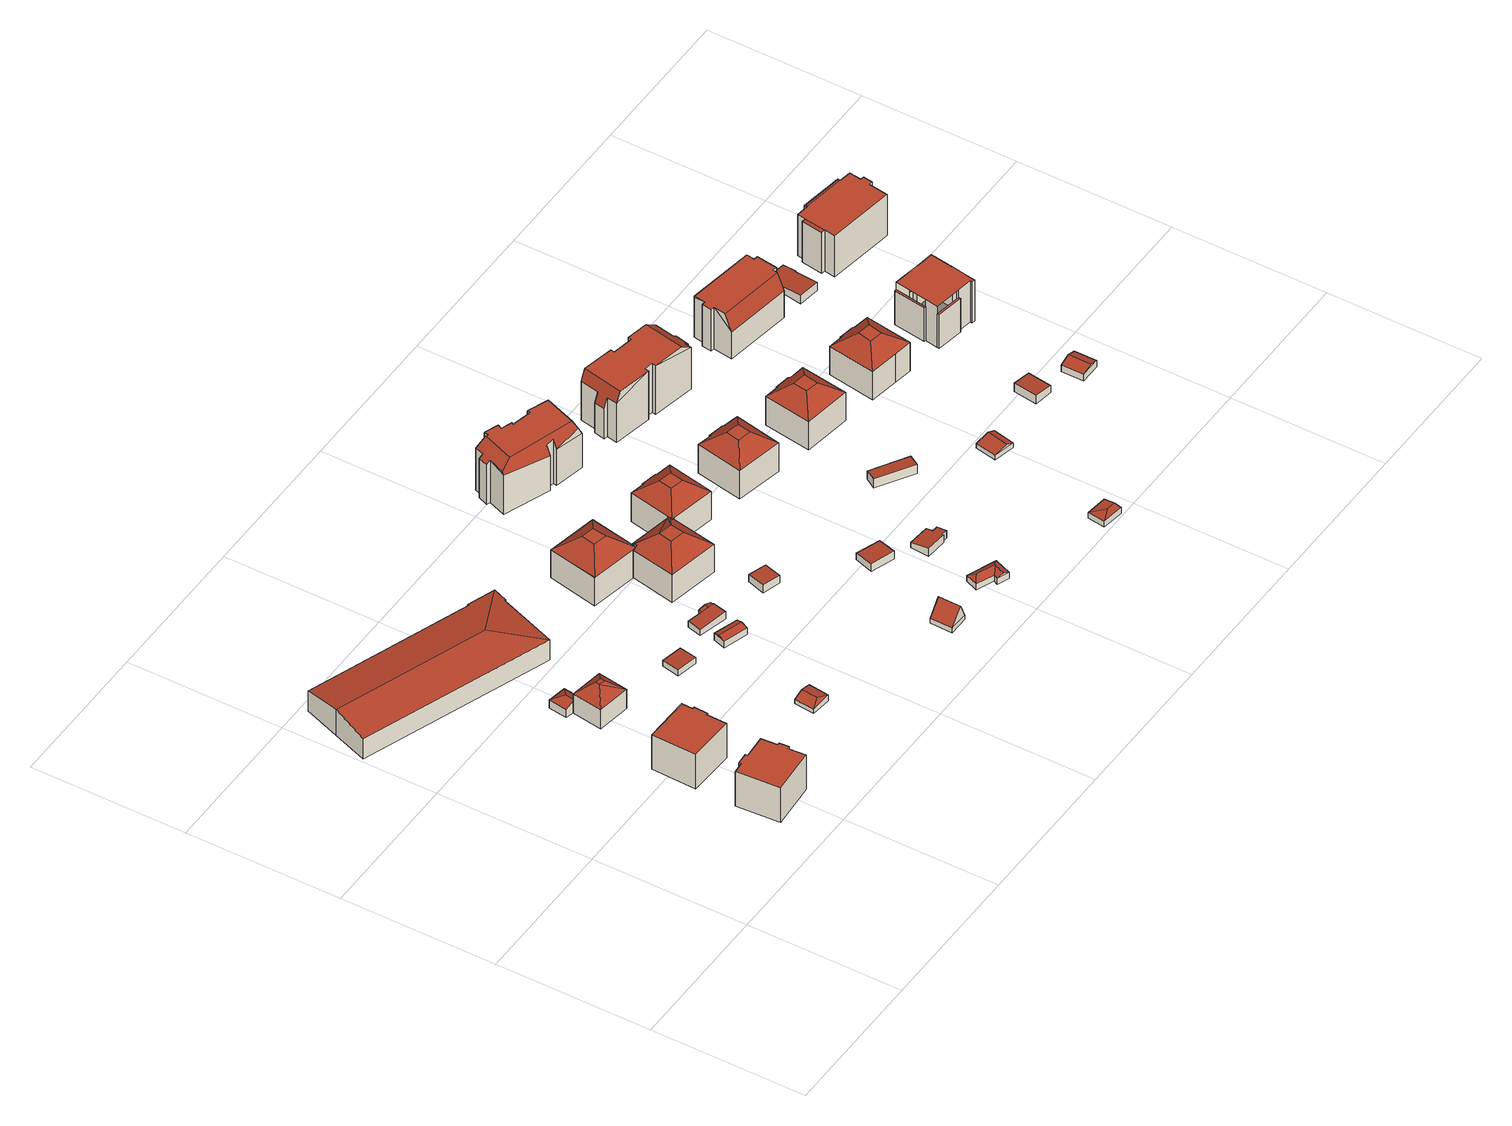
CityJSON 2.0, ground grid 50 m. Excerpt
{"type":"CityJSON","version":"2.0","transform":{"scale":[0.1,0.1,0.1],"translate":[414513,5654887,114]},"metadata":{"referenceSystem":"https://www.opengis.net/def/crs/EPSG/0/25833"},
"CityObjects":{
"building1":{"type":"Building","attributes":{"Dachtyp_tdc":"tdcPolyFlatRoof","Gemeindeschluessel":14612000,"Dachneigung":0,"QualitaetDacherkennung":64,"Geometrietyp2DReferenz":"3000","measuredHeight":12.8,"function":"31001_9998","roofType":"1000"},"geometry":[{"type":"Solid","lod":"2","boundaries":[[[[0,1,2,3]],[[1,4,5,2]],[[4,6,7,5]],[[6,8,9,7]],[[8,10,11,9]],[[10,12,13,11]],[[12,14,15,13]],[[14,16,17,15]],[[16,18,19,17]],[[18,20,21,19]],[[20,22,23,21]],[[22,0,3,23]],[[22,20,18,16,14,12,10,8,6,4,1,0]],[[3,2,5,7,9,11,13,15,17,19,21,23]]]],"semantics":{"surfaces":[{"type":"WallSurface"},{"type":"RoofSurface"},{"type":"GroundSurface"}],"values":[[0,0,0,0,0,0,0,0,0,0,0,0,1,2]]}}]},
"building2":{"type":"Building","attributes":{"Dachtyp_tdc":"tdcPolyFlatRoof","Gemeindeschluessel":14612000,"Dachneigung":0,"QualitaetDacherkennung":80,"Geometrietyp2DReferenz":"3000","measuredHeight":12.8,"function":"31001_9998","roofType":"1000"},"geometry":[{"type":"Solid","lod":"2","boundaries":[[[[24,25,26,27]],[[25,28,29,26]],[[28,30,31,29]],[[30,32,33,31]],[[32,34,35,33]],[[34,36,37,35]],[[36,38,39,37]],[[38,24,27,39]],[[38,36,34,32,30,28,25,24]],[[27,26,29,31,33,35,37,39]]]],"semantics":{"surfaces":[{"type":"WallSurface"},{"type":"RoofSurface"},{"type":"GroundSurface"}],"values":[[0,0,0,0,0,0,0,0,1,2]]}}]},
"building3":{"type":"Building","attributes":{"Dachtyp_tdc":"tdcHipAndGableRoof","Gemeindeschluessel":14612000,"Dachneigung":10.01,"QualitaetDacherkennung":52,"Geometrietyp2DReferenz":"3000","measuredHeight":9.73,"function":"31001_2000","roofType":"5000"},"geometry":[{"type":"Solid","lod":"2","boundaries":[[[[40,41,42,43]],[[41,44,45,42]],[[46,47,48,49,50]],[[49,51,52,44,41,50]],[[41,40,46,50]],[[45,53,54,55,56,57,58,43,42]],[[44,52,53,45]],[[52,51,54,53]],[[51,49,55,54]],[[49,48,56,55]],[[48,47,57,56]],[[47,46,58,57]],[[46,40,43,58]]]],"semantics":{"surfaces":[{"type":"WallSurface"},{"type":"RoofSurface"},{"type":"GroundSurface"}],"values":[[0,0,1,1,1,2,0,0,0,0,0,0,0]]}}]},
"building4":{"type":"Building","attributes":{"Dachtyp_tdc":"tdcHipAndGableRoof","Gemeindeschluessel":14612000,"Dachneigung":29.54,"QualitaetDacherkennung":79,"Geometrietyp2DReferenz":"3000","measuredHeight":4.46,"function":"31001_9998","roofType":"5000"},"geometry":[{"type":"Solid","lod":"2","boundaries":[[[[59,60,61,62]],[[60,63,64,61]],[[63,65,66,64]],[[65,67,68,66]],[[67,69,70,68]],[[69,59,62,70]],[[65,63,71]],[[63,60,59,69,71]],[[69,67,65,71]],[[62,61,64,66,68,70]]]],"semantics":{"surfaces":[{"type":"WallSurface"},{"type":"RoofSurface"},{"type":"GroundSurface"}],"values":[[0,0,0,0,0,0,1,1,1,2]]}}]},
"building5":{"type":"Building","attributes":{"Dachtyp_tdc":"tdcFreeFormRoof","Gemeindeschluessel":14612000,"Dachneigung":40.04,"QualitaetDacherkennung":79,"Geometrietyp2DReferenz":"3000","measuredHeight":10.78,"function":"31001_9998","roofType":"5000"},"geometry":[{"type":"Solid","lod":"2","boundaries":[[[[72,73,74,75]],[[73,76,77,74]],[[76,78,62,77]],[[78,72,75,62]],[[79,80,78,76]],[[80,81,72,78]],[[73,72,81,82]],[[79,73,82]],[[73,79,76]],[[82,81,80,79]],[[75,74,77,62]]]],"semantics":{"surfaces":[{"type":"WallSurface"},{"type":"RoofSurface"},{"type":"GroundSurface"}],"values":[[0,0,0,0,1,1,1,1,1,1,2]]}}]},
"building6":{"type":"Building","attributes":{"Dachtyp_tdc":"tdcHipAndGableRoof","Gemeindeschluessel":14612000,"Dachneigung":12.8,"QualitaetDacherkennung":66,"Geometrietyp2DReferenz":"3000","measuredHeight":2.96,"function":"31001_9998","roofType":"5000"},"geometry":[{"type":"Solid","lod":"2","boundaries":[[[[83,84,85,86]],[[84,87,88,85]],[[87,89,90,88]],[[89,83,86,90]],[[87,84,91]],[[83,89,92]],[[84,83,92,91]],[[89,87,91,92]],[[86,85,88,90]]]],"semantics":{"surfaces":[{"type":"WallSurface"},{"type":"RoofSurface"},{"type":"GroundSurface"}],"values":[[0,0,0,0,1,0,1,1,2]]}}]},
"building7":{"type":"Building","attributes":{"Dachtyp_tdc":"tdcPolyFlatRoof","Gemeindeschluessel":14612000,"Dachneigung":2.95,"QualitaetDacherkennung":90,"Geometrietyp2DReferenz":"3000","measuredHeight":2.4,"function":"31001_9998","roofType":"2100"},"geometry":[{"type":"Solid","lod":"2","boundaries":[[[[93,94,95,96]],[[94,97,98,95]],[[97,99,100,98]],[[99,93,96,100]],[[99,97,94,93]],[[96,95,98,100]]]],"semantics":{"surfaces":[{"type":"WallSurface"},{"type":"RoofSurface"},{"type":"GroundSurface"}],"values":[[0,0,0,0,1,2]]}}]},
"building8":{"type":"Building","attributes":{"Dachtyp_tdc":"tdcGableRoof","Gemeindeschluessel":14612000,"Dachneigung":18.09,"QualitaetDacherkennung":79,"Geometrietyp2DReferenz":"3000","measuredHeight":3.16,"function":"31001_9998","roofType":"3100"},"geometry":[{"type":"Solid","lod":"2","boundaries":[[[[101,102,103,104]],[[102,105,106,103]],[[105,107,108,106]],[[107,101,104,108]],[[105,102,109]],[[101,107,110]],[[102,101,110,109]],[[107,105,109,110]],[[104,103,106,108]]]],"semantics":{"surfaces":[{"type":"WallSurface"},{"type":"RoofSurface"},{"type":"GroundSurface"}],"values":[[0,0,0,0,0,0,1,1,2]]}}]},
"building9":{"type":"Building","attributes":{"Gemeindeschluessel":14612000,"Geometrietyp2DReferenz":"3000","function":"31001_9998","roofType":"9999"},"children":["building9-1","building9-2"]},
"building9-1":{"type":"BuildingPart","attributes":{"Dachtyp_tdc":"tdcPolyFlatRoof","Dachneigung":3.45,"QualitaetDacherkennung":60,"Geometrietyp2DReferenz":"3000","measuredHeight":2.71,"roofType":"2100"},"parents":["building9"],"geometry":[{"type":"MultiSurface","lod":"2","boundaries":[[[111,112,113,114,115]],[[116,117,118,119,120]],[[117,121,122,118]],[[121,111,115,122]],[[121,117,116,123,124,112,111]],[[115,114,119,118,122]]],"semantics":{"surfaces":[{"type":"WallSurface"},{"type":"RoofSurface"},{"type":"GroundSurface"}],"values":[0,0,0,0,1,2]}}]},
"building9-2":{"type":"BuildingPart","attributes":{"Dachtyp_tdc":"tdcGableRoof","Dachneigung":13.42,"QualitaetDacherkennung":62,"Geometrietyp2DReferenz":"3000","measuredHeight":2.82,"roofType":"3100"},"parents":["building9"],"geometry":[{"type":"MultiSurface","lod":"2","boundaries":[[[113,125,126,114]],[[125,127,128,126]],[[127,120,119,128]],[[127,125,129]],[[125,113,124,130,129]],[[120,127,129,130,123]],[[114,126,128,119]]],"semantics":{"surfaces":[{"type":"WallSurface"},{"type":"RoofSurface"},{"type":"GroundSurface"}],"values":[0,0,0,0,1,1,2]}}]},
"building10":{"type":"Building","attributes":{"Dachtyp_tdc":"tdcFreeFormRoof","Gemeindeschluessel":14612000,"Dachneigung":38.16,"QualitaetDacherkennung":66,"Geometrietyp2DReferenz":"3000","measuredHeight":15.04,"function":"31001_9998","roofType":"5000"},"geometry":[{"type":"Solid","lod":"2","boundaries":[[[[131,132,133,134]],[[132,135,136,133]],[[135,137,138,136]],[[137,139,140,138]],[[139,141,142,140]],[[141,131,134,142]],[[143,135,132,144]],[[139,137,135,143,145,146]],[[141,146,145,147,148,131]],[[147,144,132,148]],[[145,143,144,147]],[[132,131,148]],[[141,139,146]],[[134,133,136,138,140,142]]]],"semantics":{"surfaces":[{"type":"WallSurface"},{"type":"RoofSurface"},{"type":"GroundSurface"}],"values":[[0,0,0,0,0,0,1,1,1,1,1,0,0,2]]}}]},
"building11":{"type":"Building","attributes":{"Dachtyp_tdc":"tdcFreeFormRoof","Gemeindeschluessel":14612000,"Dachneigung":37.6,"QualitaetDacherkennung":68,"Geometrietyp2DReferenz":"3000","measuredHeight":14.85,"function":"31001_9998","roofType":"5000"},"geometry":[{"type":"Solid","lod":"2","boundaries":[[[[149,150,151,152]],[[150,153,154,151]],[[153,155,156,154]],[[155,157,158,156]],[[157,159,160,158]],[[159,161,162,160]],[[161,163,164,162]],[[163,149,152,164]],[[157,165,166]],[[157,167,165]],[[155,167,157]],[[167,155,168]],[[159,166,165,169,163,161]],[[163,169,170,149]],[[170,167,168,153,150,149]],[[169,165,167,170]],[[155,153,168]],[[159,157,166]],[[152,151,154,156,158,160,162,164]]]],"semantics":{"surfaces":[{"type":"WallSurface"},{"type":"RoofSurface"},{"type":"GroundSurface"}],"values":[[0,0,0,0,0,0,0,0,1,1,1,1,1,1,1,1,0,0,2]]}}]},
"building12":{"type":"Building","attributes":{"Dachtyp_tdc":"tdcGableRoof","Gemeindeschluessel":14612000,"Dachneigung":49.45,"QualitaetDacherkennung":12,"Geometrietyp2DReferenz":"3000","measuredHeight":6.62,"function":"31001_9998","roofType":"3100"},"geometry":[{"type":"Solid","lod":"2","boundaries":[[[[171,172,173,174]],[[172,175,176,173]],[[175,177,178,176]],[[177,171,174,178]],[[175,172,179]],[[171,177,180]],[[172,171,180,179]],[[177,175,179,180]],[[174,173,176,178]]]],"semantics":{"surfaces":[{"type":"WallSurface"},{"type":"RoofSurface"},{"type":"GroundSurface"}],"values":[[0,0,0,0,0,0,1,1,2]]}}]},
"building13":{"type":"Building","attributes":{"Dachtyp_tdc":"tdcPolyFlatRoof","Gemeindeschluessel":14612000,"Dachneigung":2.99,"QualitaetDacherkennung":71,"Geometrietyp2DReferenz":"3000","measuredHeight":2.93,"function":"31001_9998","roofType":"2100"},"geometry":[{"type":"Solid","lod":"2","boundaries":[[[[181,182,183,184]],[[182,185,186,183]],[[185,187,188,186]],[[187,181,184,188]],[[187,185,182,181]],[[184,183,186,188]]]],"semantics":{"surfaces":[{"type":"WallSurface"},{"type":"RoofSurface"},{"type":"GroundSurface"}],"values":[[0,0,0,0,1,2]]}}]},
"building14":{"type":"Building","attributes":{"Dachtyp_tdc":"tdcCutTentRoof","Gemeindeschluessel":14612000,"Dachneigung":38.03,"QualitaetDacherkennung":66,"Geometrietyp2DReferenz":"3000","measuredHeight":14.85,"function":"31001_9998","roofType":"9999"},"geometry":[{"type":"Solid","lod":"2","boundaries":[[[[189,190,191,192]],[[190,193,194,191]],[[193,195,196,194]],[[195,197,198,196]],[[197,199,200,198]],[[199,201,162,200]],[[201,202,160,162]],[[202,203,158,160]],[[203,204,205,158]],[[204,189,192,205]],[[197,195,193,190,189,204,206,207]],[[199,197,207,208]],[[202,201,199,208,209]],[[204,203,202,209,206]],[[209,208,207,206]],[[192,191,194,196,198,200,162,160,158,205]]]],"semantics":{"surfaces":[{"type":"WallSurface"},{"type":"RoofSurface"},{"type":"GroundSurface"}],"values":[[0,0,0,0,0,0,0,0,0,0,1,1,1,1,1,2]]}}]},
"building15":{"type":"Building","attributes":{"Dachtyp_tdc":"tdcPolyFlatRoof","Gemeindeschluessel":14612000,"Dachneigung":5.32,"QualitaetDacherkennung":63,"Geometrietyp2DReferenz":"3000","measuredHeight":2.85,"function":"31001_9998","roofType":"2100"},"geometry":[{"type":"Solid","lod":"2","boundaries":[[[[210,211,212,213]],[[211,214,215,212]],[[214,216,217,215]],[[216,210,213,217]],[[216,214,211,210]],[[213,212,215,217]]]],"semantics":{"surfaces":[{"type":"WallSurface"},{"type":"RoofSurface"},{"type":"GroundSurface"}],"values":[[0,0,0,0,1,2]]}}]},
"building16":{"type":"Building","attributes":{"Dachtyp_tdc":"tdcFreeFormRoof","Gemeindeschluessel":14612000,"Dachneigung":29.18,"QualitaetDacherkennung":36,"Geometrietyp2DReferenz":"3000","measuredHeight":3.32,"function":"31001_9998","roofType":"5000"},"geometry":[{"type":"Solid","lod":"2","boundaries":[[[[218,219,220,221]],[[219,222,223,220]],[[222,224,225,223]],[[224,226,227,225]],[[226,228,229,227]],[[228,218,221,229]],[[230,228,226]],[[231,232,230,226,224]],[[233,231,224,222]],[[233,222,219]],[[232,231,233,219,218]],[[230,232,218,228]],[[221,220,223,225,227,229]]]],"semantics":{"surfaces":[{"type":"WallSurface"},{"type":"RoofSurface"},{"type":"GroundSurface"}],"values":[[0,0,0,0,0,0,1,1,1,0,1,1,2]]}}]},
"building17":{"type":"Building","attributes":{"Dachtyp_tdc":"tdcFreeFormRoof","Gemeindeschluessel":14612000,"Dachneigung":0.093,"QualitaetDacherkennung":51,"Geometrietyp2DReferenz":"3000","measuredHeight":18.15,"function":"31001_9998","roofType":"5000"},"geometry":[{"type":"Solid","lod":"2","boundaries":[[[[234,235,236,237]],[[235,238,239,236]],[[238,240,241,239]],[[240,242,243,241]],[[242,244,245,243]],[[244,246,247,245]],[[246,248,249,247]],[[248,250,251,249]],[[250,252,253,251]],[[252,254,255,253]],[[254,256,257,255]],[[256,258,259,257]],[[258,260,261,259]],[[260,262,263,261]],[[262,264,265,263]],[[264,266,267,265]],[[266,268,269,267]],[[268,270,271,269]],[[270,272,273,271]],[[272,274,275,273]],[[274,276,277,275]],[[276,278,279,277]],[[278,280,281,279]],[[280,234,237,281]],[[246,282,283,284,285,254,252,250,248]],[[284,286,287,264,262,260,258,256,285]],[[286,288,274,272,270,268,266,287]],[[289,280,278,290]],[[283,282,244,242,291]],[[284,283,291,240,238,235,234,289,290,276,288,286]],[[256,254,285]],[[276,274,288]],[[242,240,291]],[[246,244,282]],[[278,276,290]],[[266,264,287]],[[234,280,289]],[[237,236,239,241,243,245,247,249,251,253,255,257,259,261,263,265,267,269,271,273,275,277,279,281]]]],"semantics":{"surfaces":[{"type":"WallSurface"},{"type":"RoofSurface"},{"type":"GroundSurface"}],"values":[[0,0,0,0,0,0,0,0,0,0,0,0,0,0,0,0,0,0,0,0,0,0,0,0,1,1,1,1,1,1,0,0,0,0,0,0,0,2]]}}]},
"building18":{"type":"Building","attributes":{"Dachtyp_tdc":"tdcPolyFlatRoof","Gemeindeschluessel":14612000,"Dachneigung":8.96,"QualitaetDacherkennung":81,"Geometrietyp2DReferenz":"3000","measuredHeight":2.87,"function":"31001_9998","roofType":"2100"},"geometry":[{"type":"Solid","lod":"2","boundaries":[[[[292,293,294,295]],[[293,296,297,294]],[[296,298,299,297]],[[298,300,301,299]],[[300,302,303,301]],[[302,304,305,303]],[[304,306,307,305]],[[306,292,295,307]],[[306,304,302,300,298,296,293,292]],[[295,294,297,299,301,303,305,307]]]],"semantics":{"surfaces":[{"type":"WallSurface"},{"type":"RoofSurface"},{"type":"GroundSurface"}],"values":[[0,0,0,0,0,0,0,0,1,2]]}}]},
"building19":{"type":"Building","attributes":{"Dachtyp_tdc":"tdcCutTentRoof","Gemeindeschluessel":14612000,"Dachneigung":37.94,"QualitaetDacherkennung":68,"Geometrietyp2DReferenz":"3000","measuredHeight":14.83,"function":"31001_9998","roofType":"9999"},"geometry":[{"type":"Solid","lod":"2","boundaries":[[[[308,309,310,311]],[[309,312,313,310]],[[312,314,315,313]],[[314,316,317,315]],[[316,318,319,317]],[[318,320,321,319]],[[320,322,323,321]],[[322,308,311,323]],[[314,312,324,325]],[[308,322,320,318,316,314,325,326]],[[309,308,326,327]],[[312,309,327,324]],[[327,326,325,324]],[[311,310,313,315,317,319,321,323]]]],"semantics":{"surfaces":[{"type":"WallSurface"},{"type":"RoofSurface"},{"type":"GroundSurface"}],"values":[[0,0,0,0,0,0,0,0,1,1,1,1,1,2]]}}]},
"building20":{"type":"Building","attributes":{"Dachtyp_tdc":"tdcPolyFlatRoof","Gemeindeschluessel":14612000,"Dachneigung":4.97,"QualitaetDacherkennung":80,"Geometrietyp2DReferenz":"3000","measuredHeight":3.35,"function":"31001_9998","roofType":"2100"},"geometry":[{"type":"Solid","lod":"2","boundaries":[[[[328,329,330,331]],[[329,332,333,330]],[[332,334,335,333]],[[334,328,331,335]],[[334,332,329,328]],[[331,330,333,335]]]],"semantics":{"surfaces":[{"type":"WallSurface"},{"type":"RoofSurface"},{"type":"GroundSurface"}],"values":[[0,0,0,0,1,2]]}}]},
"building21":{"type":"Building","attributes":{"Dachtyp_tdc":"tdcHipAndGableRoof","Gemeindeschluessel":14612000,"Dachneigung":10.38,"QualitaetDacherkennung":67,"Geometrietyp2DReferenz":"3000","measuredHeight":2.67,"function":"31001_9998","roofType":"5000"},"geometry":[{"type":"Solid","lod":"2","boundaries":[[[[336,337,338,339]],[[337,340,341,338]],[[340,342,343,341]],[[342,336,339,343]],[[340,337,344]],[[336,342,345]],[[337,336,345,344]],[[342,340,344,345]],[[339,338,341,343]]]],"semantics":{"surfaces":[{"type":"WallSurface"},{"type":"RoofSurface"},{"type":"GroundSurface"}],"values":[[0,0,0,0,1,0,1,1,2]]}}]},
"building22":{"type":"Building","attributes":{"Dachtyp_tdc":"tdcFreeFormRoof","Gemeindeschluessel":14612000,"Dachneigung":0.017,"QualitaetDacherkennung":55,"Geometrietyp2DReferenz":"3000","measuredHeight":18.17,"function":"31001_9998","roofType":"5000"},"geometry":[{"type":"Solid","lod":"2","boundaries":[[[[346,347,348,349]],[[347,350,351,348]],[[350,352,353,351]],[[352,354,355,353]],[[354,356,357,355]],[[356,358,359,357]],[[358,360,361,359]],[[360,362,363,361]],[[362,364,365,363]],[[364,366,367,365]],[[366,368,369,367]],[[368,370,371,369]],[[370,372,373,371]],[[372,374,375,373]],[[374,376,377,375]],[[376,378,379,377]],[[378,380,381,379]],[[380,382,383,381]],[[382,384,385,383]],[[384,346,349,385]],[[358,356,386,387,366,364,362,360]],[[378,376,388,389,346,384,382,380]],[[350,347,389,388,374,372,370,368,387,386,354,352]],[[347,346,389]],[[356,354,386]],[[368,366,387]],[[376,374,388]],[[349,348,351,353,355,357,359,361,363,365,367,369,371,373,375,377,379,381,383,385]]]],"semantics":{"surfaces":[{"type":"WallSurface"},{"type":"RoofSurface"},{"type":"GroundSurface"}],"values":[[0,0,0,0,0,0,0,0,0,0,0,0,0,0,0,0,0,0,0,0,1,1,1,0,0,0,0,2]]}}]},
"building23":{"type":"Building","attributes":{"Dachtyp_tdc":"tdcCutTentRoof","Gemeindeschluessel":14612000,"Dachneigung":38.12,"QualitaetDacherkennung":70,"Geometrietyp2DReferenz":"3000","measuredHeight":14.84,"function":"31001_9998","roofType":"9999"},"geometry":[{"type":"Solid","lod":"2","boundaries":[[[[390,391,392,393]],[[391,394,395,392]],[[394,396,397,395]],[[396,398,399,397]],[[398,400,401,399]],[[400,402,403,401]],[[402,404,405,403]],[[404,390,393,405]],[[390,404,406,407]],[[391,390,407,408]],[[402,400,398,396,394,391,408,409]],[[404,402,409,406]],[[409,408,407,406]],[[393,392,395,397,399,401,403,405]]]],"semantics":{"surfaces":[{"type":"WallSurface"},{"type":"RoofSurface"},{"type":"GroundSurface"}],"values":[[0,0,0,0,0,0,0,0,1,1,1,1,1,2]]}}]},
"building24":{"type":"Building","attributes":{"Dachtyp_tdc":"tdcGableRoof","Gemeindeschluessel":14612000,"Dachneigung":10.55,"QualitaetDacherkennung":67,"Geometrietyp2DReferenz":"3000","measuredHeight":2.62,"function":"31001_9998","roofType":"3100"},"geometry":[{"type":"Solid","lod":"2","boundaries":[[[[410,411,412,413]],[[411,414,415,412]],[[414,416,417,415]],[[416,410,413,417]],[[414,411,418]],[[410,416,419]],[[411,410,419,418]],[[416,414,418,419]],[[413,412,415,417]]]],"semantics":{"surfaces":[{"type":"WallSurface"},{"type":"RoofSurface"},{"type":"GroundSurface"}],"values":[[0,0,0,0,0,0,1,1,2]]}}]},
"building25":{"type":"Building","attributes":{"Dachtyp_tdc":"tdcCutTentRoof","Gemeindeschluessel":14612000,"Dachneigung":38.16,"QualitaetDacherkennung":69,"Geometrietyp2DReferenz":"3000","measuredHeight":15.01,"function":"31001_9998","roofType":"9999"},"geometry":[{"type":"Solid","lod":"2","boundaries":[[[[420,421,422,423]],[[421,424,425,422]],[[424,426,427,425]],[[426,428,429,427]],[[428,430,431,429]],[[430,432,433,431]],[[432,434,435,433]],[[434,436,437,435]],[[436,420,423,437]],[[421,420,436,438,439]],[[424,421,439,440]],[[434,432,430,428,426,424,440,441]],[[436,434,441,438]],[[441,440,439,438]],[[423,422,425,427,429,431,433,435,437]]]],"semantics":{"surfaces":[{"type":"WallSurface"},{"type":"RoofSurface"},{"type":"GroundSurface"}],"values":[[0,0,0,0,0,0,0,0,0,1,1,1,1,1,2]]}}]},
"building26":{"type":"Building","attributes":{"Dachtyp_tdc":"tdcPolyFlatRoof","Gemeindeschluessel":14612000,"Dachneigung":5.61,"QualitaetDacherkennung":86,"Geometrietyp2DReferenz":"3000","measuredHeight":3.22,"function":"31001_9998","roofType":"2100"},"geometry":[{"type":"Solid","lod":"2","boundaries":[[[[442,443,444,445]],[[443,446,447,444]],[[446,448,449,447]],[[448,442,445,449]],[[448,446,443,442]],[[445,444,447,449]]]],"semantics":{"surfaces":[{"type":"WallSurface"},{"type":"RoofSurface"},{"type":"GroundSurface"}],"values":[[0,0,0,0,1,2]]}}]},
"building27":{"type":"Building","attributes":{"Dachtyp_tdc":"tdcFreeFormRoof","Gemeindeschluessel":14612000,"Dachneigung":0.14,"QualitaetDacherkennung":61,"Geometrietyp2DReferenz":"3000","measuredHeight":15.4,"function":"31001_9998","roofType":"5000"},"geometry":[{"type":"Solid","lod":"2","boundaries":[[[[450,451,452,453]],[[451,454,455,452]],[[454,456,457,455]],[[456,458,459,457]],[[458,460,461,459]],[[460,462,463,461]],[[462,464,465,463]],[[464,466,467,465]],[[466,468,469,467]],[[468,470,471,469]],[[470,472,473,471]],[[472,474,475,473]],[[474,476,477,475]],[[476,478,479,477]],[[478,480,481,479]],[[480,450,453,481]],[[466,482,483,468]],[[484,456,454,451,450,480,478,485]],[[482,464,462,460,458,484,485,476,474,472,470,483]],[[458,456,484]],[[466,464,482]],[[470,468,483]],[[478,476,485]],[[453,452,455,457,459,461,463,465,467,469,471,473,475,477,479,481]]]],"semantics":{"surfaces":[{"type":"WallSurface"},{"type":"RoofSurface"},{"type":"GroundSurface"}],"values":[[0,0,0,0,0,0,0,0,0,0,0,0,0,0,0,0,1,1,1,0,0,0,0,2]]}}]},
"building28":{"type":"Building","attributes":{"Dachtyp_tdc":"tdcGableRoof","Gemeindeschluessel":14612000,"Dachneigung":13.32,"QualitaetDacherkennung":73,"Geometrietyp2DReferenz":"3000","measuredHeight":3.23,"function":"31001_9998","roofType":"3100"},"geometry":[{"type":"Solid","lod":"2","boundaries":[[[[486,487,488,489]],[[487,490,491,488]],[[490,492,493,491]],[[492,486,489,493]],[[490,487,494]],[[486,492,495]],[[487,486,495,494]],[[492,490,494,495]],[[489,488,491,493]]]],"semantics":{"surfaces":[{"type":"WallSurface"},{"type":"RoofSurface"},{"type":"GroundSurface"}],"values":[[0,0,0,0,0,0,1,1,2]]}}]},
"building29":{"type":"Building","attributes":{"Gemeindeschluessel":14612000,"Geometrietyp2DReferenz":"3000","function":"31001_9998","roofType":"9999"},"children":["building29-1","building29-2","building29-3","building29-4","building29-5"]},
"building29-1":{"type":"BuildingPart","attributes":{"Dachtyp_tdc":"tdcPolyFlatRoof","Dachneigung":0,"QualitaetDacherkennung":32,"Geometrietyp2DReferenz":"3000","measuredHeight":12.55,"roofType":"1000"},"parents":["building29"],"geometry":[{"type":"MultiSurface","lod":"2","boundaries":[[[496,497,498,499]],[[497,500,501,498]],[[500,502,503,501]],[[502,500,497,496]],[[499,498,501,503]]],"semantics":{"surfaces":[{"type":"WallSurface"},{"type":"RoofSurface"},{"type":"GroundSurface"}],"values":[0,0,0,1,2]}}]},
"building29-2":{"type":"BuildingPart","attributes":{"Dachtyp_tdc":"tdcPolyFlatRoof","Dachneigung":0,"QualitaetDacherkennung":58,"Geometrietyp2DReferenz":"3000","measuredHeight":15.34,"roofType":"1000"},"parents":["building29"],"geometry":[{"type":"MultiSurface","lod":"2","boundaries":[[[504,505,506]],[[504,507,508,505]],[[507,509,510,508]],[[509,511,510]],[[512,513,514]],[[512,515,516,513]],[[515,517,518,516]],[[517,519,520,518]],[[519,521,496,499,520]],[[522,523,524,525,503,502]],[[526,527,528,529,530]],[[527,531,528]],[[527,526,523,522,521,519,517,515,512,509,507,504]],[[505,508,510,513,516,518,520,499,503,525,529,528]]],"semantics":{"surfaces":[{"type":"WallSurface"},{"type":"RoofSurface"},{"type":"GroundSurface"}],"values":[0,0,0,0,0,0,0,0,0,0,0,0,1,2]}}]},
"building29-3":{"type":"BuildingPart","attributes":{"Dachtyp_tdc":"tdcPolyFlatRoof","Dachneigung":0,"QualitaetDacherkennung":46,"Geometrietyp2DReferenz":"3000","measuredHeight":12.56,"roofType":"1000"},"parents":["building29"],"geometry":[{"type":"MultiSurface","lod":"2","boundaries":[[[524,532,533,525]],[[532,534,535,533]],[[534,530,529,535]],[[530,534,532,524]],[[525,533,535,529]]],"semantics":{"surfaces":[{"type":"WallSurface"},{"type":"RoofSurface"},{"type":"GroundSurface"}],"values":[0,0,0,1,2]}}]},
"building29-4":{"type":"BuildingPart","attributes":{"Dachtyp_tdc":"tdcPolyFlatRoof","Dachneigung":0,"QualitaetDacherkennung":4,"Geometrietyp2DReferenz":"3000","measuredHeight":7.54,"roofType":"1000"},"parents":["building29"],"geometry":[{"type":"MultiSurface","lod":"2","boundaries":[[[531,536,537,528]],[[536,538,539,537]],[[538,506,505,539]],[[506,538,536,531]],[[528,537,539,505]]],"semantics":{"surfaces":[{"type":"WallSurface"},{"type":"RoofSurface"},{"type":"GroundSurface"}],"values":[0,0,0,1,2]}}]},
"building29-5":{"type":"BuildingPart","attributes":{"Dachtyp_tdc":"tdcPolyFlatRoof","Dachneigung":10.37,"QualitaetDacherkennung":42,"Geometrietyp2DReferenz":"3000","measuredHeight":12.59,"roofType":"2100"},"parents":["building29"],"geometry":[{"type":"MultiSurface","lod":"2","boundaries":[[[511,540,541,510]],[[540,542,543,541]],[[542,544,545,543]],[[542,540,511,514,546,544]],[[545,547,513,510,541,543]],[[544,546,547,545]],[[546,514,513,547]]],"semantics":{"surfaces":[{"type":"WallSurface"},{"type":"RoofSurface"},{"type":"GroundSurface"}],"values":[0,0,0,1,2,0,0]}}]},
"building30":{"type":"Building","attributes":{"Dachtyp_tdc":"tdcPolyFlatRoof","Gemeindeschluessel":14612000,"Dachneigung":5.98,"QualitaetDacherkennung":86,"Geometrietyp2DReferenz":"3000","measuredHeight":3,"function":"31001_9998","roofType":"2100"},"geometry":[{"type":"Solid","lod":"2","boundaries":[[[[548,549,550,551]],[[549,552,553,550]],[[552,554,555,553]],[[554,556,557,555]],[[556,558,559,557]],[[558,560,561,559]],[[560,562,563,561]],[[562,548,551,563]],[[562,560,558,556,554,552,549,548]],[[551,550,553,555,557,559,561,563]]]],"semantics":{"surfaces":[{"type":"WallSurface"},{"type":"RoofSurface"},{"type":"GroundSurface"}],"values":[[0,0,0,0,0,0,0,0,1,2]]}}]},
"building31":{"type":"Building","attributes":{"Gemeindeschluessel":14612000,"Geometrietyp2DReferenz":"3000","function":"31001_9998","roofType":"9999"},"children":["building31-1","building31-2","building31-3"]},
"building31-1":{"type":"BuildingPart","attributes":{"Dachtyp_tdc":"tdcFreeFormRoof","Dachneigung":22.64,"QualitaetDacherkennung":15,"Geometrietyp2DReferenz":"3000","measuredHeight":15.34,"roofType":"5000"},"parents":["building31"],"geometry":[{"type":"MultiSurface","lod":"2","boundaries":[[[564,565,566,567]],[[565,568,566]],[[569,570,571,572,573]],[[574,575,570,569]],[[568,565,572,571]],[[565,564,573,572]],[[564,574,569,573]],[[568,575,567,566]],[[575,574,564,567]]],"semantics":{"surfaces":[{"type":"RoofSurface"},{"type":"GroundSurface"},{"type":"WallSurface"}],"values":[0,0,1,2,2,2,2,0,0]}}]},
"building31-2":{"type":"BuildingPart","attributes":{"Dachtyp_tdc":"tdcPolyFlatRoof","Dachneigung":0,"QualitaetDacherkennung":60,"Geometrietyp2DReferenz":"3000","measuredHeight":15.37,"roofType":"1000"},"parents":["building31"],"geometry":[{"type":"MultiSurface","lod":"2","boundaries":[[[576,577,578,579]],[[577,580,571,578]],[[580,568,571]],[[581,582,583,569]],[[582,584,585,583]],[[584,586,587,585]],[[586,588,589,587]],[[588,590,591,589]],[[590,592,593,591]],[[592,594,595,593]],[[592,590,588,586,584,582,581,580,577,576,596,594]],[[595,597,579,578,571,570,569,583,585,587,589,591,593]],[[594,596,597,595]]],"semantics":{"surfaces":[{"type":"WallSurface"},{"type":"RoofSurface"},{"type":"GroundSurface"}],"values":[0,0,0,0,0,0,0,0,0,0,1,2,0]}}]},
"building31-3":{"type":"BuildingPart","attributes":{"Dachtyp_tdc":"tdcPolyFlatRoof","Dachneigung":2.87,"QualitaetDacherkennung":53,"Geometrietyp2DReferenz":"3000","measuredHeight":15.33,"roofType":"2100"},"parents":["building31"],"geometry":[{"type":"MultiSurface","lod":"2","boundaries":[[[598,576,579,599]],[[596,600,601,597]],[[600,598,599,601]],[[600,596,576,598]],[[599,579,597,601]]],"semantics":{"surfaces":[{"type":"WallSurface"},{"type":"RoofSurface"},{"type":"GroundSurface"}],"values":[0,0,0,1,2]}}]}
},
"vertices":[
[459,291,137],[460,284,137],[460,284,9],[459,291,9],[536,289,137],[536,289,9],[540,237,137],[540,237,9],[547,237,137],[547,237,9],[550,206,137],[550,206,9],[542,206,137],[542,206,9],[546,148,137],[546,148,9],[396,138,137],[396,138,9],[386,278,137],[386,278,9],[422,281,137],[422,281,9],[421,289,137],[421,289,9],
[546,510,138],[544,465,138],[544,465,10],[546,510,10],[539,465,138],[539,465,10],[537,400,138],[537,400,10],[386,405,138],[386,405,10],[390,550,138],[390,550,10],[540,546,138],[540,546,10],[539,511,138],[539,511,10],
[8,1242,83],[50,1356,105],[50,1356,8],[8,1242,8],[92,1473,83],[92,1473,8],[617,1021,83],[686,1209,83],[691,1208,82],[708,1255,82],[537,1179,105],[620,1287,82],[619,1282,83],[619,1282,8],[620,1287,8],[708,1255,8],[691,1208,8],[686,1209,8],[617,1021,8],
[469,852,53],[442,858,39],[442,858,10],[469,852,10],[451,918,39],[451,918,10],[514,910,36],[514,910,10],[506,847,36],[506,847,10],[473,852,55],[473,852,10],[478,883,55],
[576,836,81],[561,738,81],[561,738,10],[576,836,10],[454,754,81],[454,754,10],[469,852,81],[504,791,118],[506,803,118],[529,801,116],[527,786,116],
[890,354,28],[883,288,28],[883,288,6],[890,354,6],[819,295,21],[819,295,6],[826,360,21],[826,360,6],[851,304,35],[856,357,35],
[828,731,29],[816,673,32],[816,673,8],[828,731,8],[748,687,32],[748,687,8],[760,745,29],[760,745,8],
[925,682,32],[1004,657,32],[1004,657,7],[925,682,7],[991,616,31],[991,616,7],[912,641,31],[912,641,7],[997,638,38],[918,663,38],
[932,770,28],[981,757,31],[981,757,29],[981,757,7],[932,770,7],[1024,746,34],[1013,700,34],[1013,700,7],[1024,746,7],[1024,746,29],[920,724,28],[920,724,7],[1011,749,33],[991,754,32],
[984,769,29],[984,769,7],[1028,758,29],[1028,758,7],[1007,763,35],[1003,751,35],
[862,1028,118],[895,1191,116],[895,1191,13],[862,1028,13],[1060,1158,116],[1060,1158,13],[1031,1016,117],[1031,1016,13],[1027,995,118],[1027,995,13],[1013,998,118],[1013,998,13],[988,1111,163],[944,1119,163],[980,1065,164],[1027,996,118],[934,1074,164],[863,1028,118],
[985,855,117],[1013,998,116],[1013,998,15],[985,855,15],[1027,995,127],[1027,995,15],[1031,1016,116],[1031,1016,15],[1175,988,116],[1175,988,15],[1171,971,122],[1171,971,15],[1179,969,116],[1179,969,15],[1150,822,117],[1150,822,15],[1112,937,163],[1174,980,122],[1066,947,163],[1028,1003,127],[1104,892,163],[1056,902,163],
[1293,144,25],[1294,216,25],[1294,216,8],[1293,144,8],[1357,215,23],[1357,215,8],[1356,143,23],[1356,143,8],[1336,215,74],[1335,143,74],
[1157,668,36],[1175,726,33],[1175,726,7],[1157,668,7],[1232,708,33],[1232,708,7],[1214,651,36],[1214,651,7],
[1253,1113,121],[1254,1120,115],[1254,1120,15],[1253,1113,15],[1305,1110,115],[1305,1110,15],[1303,1103,121],[1303,1103,15],[1354,1093,121],[1354,1093,15],[1324,940,121],[1324,940,15],[1179,969,121],[1171,971,121],[1175,988,121],[1202,1123,121],[1202,1123,15],[1245,1059,163],[1289,1050,163],[1280,1005,164],[1236,1014,164],
[1387,463,35],[1407,524,29],[1407,524,6],[1387,463,6],[1484,497,29],[1484,497,6],[1463,437,35],[1463,437,6],
[1584,183,29],[1562,127,29],[1562,127,8],[1584,183,8],[1524,142,29],[1524,142,8],[1531,157,29],[1531,157,8],[1475,179,29],[1475,179,8],[1491,220,29],[1491,220,8],[1498,194,41],[1557,169,40],[1556,171,41],[1543,134,40],
[1170,1522,192],[1204,1509,193],[1204,1509,11],[1170,1522,11],[1201,1502,193],[1201,1502,11],[1266,1488,193],[1266,1488,11],[1269,1500,185],[1269,1500,11],[1345,1485,128],[1345,1485,11],[1332,1419,158],[1332,1419,11],[1344,1417,135],[1344,1417,11],[1337,1384,125],[1337,1384,11],[1325,1386,148],[1325,1386,11],[1319,1354,138],[1319,1354,11],[1220,1374,146],[1220,1374,11],[1222,1387,175],[1222,1387,11],[1198,1392,169],[1198,1392,11],[1195,1379,139],[1195,1379,11],[1045,1436,157],[1045,1436,11],[1066,1493,167],[1066,1493,11],[1055,1497,158],[1055,1497,11],[1067,1528,158],[1067,1528,11],[1078,1524,167],[1078,1524,11],[1089,1553,167],[1089,1553,11],[1128,1538,192],[1128,1538,11],[1134,1554,187],[1134,1554,11],[1177,1538,183],[1177,1538,11],[1343,1473,175],[1333,1472,193],[1296,1372,193],[1304,1357,167],[1083,1440,192],[1046,1440,166],[1121,1541,192],[1176,1536,192],[1133,1553,192],[1268,1498,193],
[1612,392,31],[1609,359,36],[1609,359,8],[1612,392,8],[1589,360,36],[1589,360,8],[1589,355,37],[1589,355,8],[1520,361,37],[1520,361,8],[1524,422,27],[1524,422,8],[1594,416,27],[1594,416,8],[1593,393,31],[1593,393,8],
[1618,1040,120],[1587,887,120],[1587,887,15],[1618,1040,15],[1435,918,121],[1435,918,15],[1465,1070,121],[1465,1070,15],[1516,1060,120],[1516,1060,15],[1518,1068,114],[1518,1068,15],[1568,1058,115],[1568,1058,15],[1567,1050,121],[1567,1050,15],[1499,961,163],[1508,1006,163],[1553,997,163],[1544,952,163],
[1673,634,43],[1695,669,39],[1695,669,9],[1673,634,9],[1808,599,39],[1808,599,9],[1786,564,43],[1786,564,9],
[1947,7,28],[1876,17,28],[1876,17,6],[1947,7,6],[1884,74,26],[1884,74,6],[1954,65,26],[1954,65,6],[1918,33,32],[1950,29,32],
[1480,1458,155],[1596,1434,193],[1596,1434,11],[1480,1458,11],[1594,1422,193],[1594,1422,11],[1661,1409,193],[1661,1409,11],[1664,1420,193],[1664,1420,11],[1771,1399,166],[1771,1399,11],[1758,1334,166],[1758,1334,11],[1770,1332,157],[1770,1332,11],[1761,1288,157],[1761,1288,11],[1749,1290,166],[1749,1290,11],[1745,1268,166],[1745,1268,11],[1606,1296,193],[1606,1296,11],[1609,1309,193],[1609,1309,11],[1581,1314,193],[1581,1314,11],[1579,1302,193],[1579,1302,11],[1454,1327,156],[1454,1327,11],[1461,1361,156],[1461,1361,11],[1449,1363,122],[1449,1363,11],[1456,1399,122],[1456,1399,11],[1468,1396,155],[1468,1396,11],[1734,1406,193],[1708,1275,193],[1467,1324,193],[1494,1455,193],
[1705,864,118],[1729,1017,118],[1729,1017,13],[1705,864,13],[1780,1009,119],[1780,1009,13],[1782,1017,112],[1782,1017,13],[1832,1009,113],[1832,1009,13],[1831,1001,118],[1831,1001,13],[1882,993,118],[1882,993,13],[1859,840,118],[1859,840,13],[1812,902,161],[1768,910,161],[1775,955,161],[1820,948,161],
[2029,467,26],[2014,397,26],[2014,397,9],[2029,467,9],[1945,411,26],[1945,411,9],[1959,481,26],[1959,481,9],[1991,402,35],[2006,472,35],
[2062,808,117],[1970,822,117],[1970,822,11],[2062,808,11],[1995,976,117],[1995,976,11],[2046,968,117],[2046,968,11],[2047,975,111],[2047,975,11],[2098,967,111],[2098,967,11],[2097,959,117],[2097,959,11],[2148,951,117],[2148,951,11],[2124,798,117],[2124,798,11],[2078,860,159],[2033,868,159],[2042,912,161],[2084,905,161],
[2259,429,31],[2199,437,37],[2199,437,5],[2259,429,5],[2210,515,37],[2210,515,5],[2270,507,31],[2270,507,5],
[1968,1378,131],[2107,1357,131],[2107,1357,8],[1968,1378,8],[2106,1347,157],[2106,1347,8],[2146,1340,158],[2146,1340,8],[2142,1312,162],[2142,1312,8],[2155,1310,162],[2155,1310,8],[2145,1242,162],[2145,1242,8],[2132,1244,162],[2132,1244,8],[2126,1206,107],[2126,1206,8],[1909,1240,107],[1909,1240,8],[1918,1302,162],[1918,1302,8],[1906,1304,162],[1906,1304,8],[1911,1336,162],[1911,1336,8],[1923,1335,162],[1923,1335,8],[1929,1373,157],[1929,1373,8],[1966,1368,158],[1966,1368,8],[2129,1229,162],[1912,1262,162],[2146,1338,162],[1929,1372,162],
[2348,377,28],[2348,450,28],[2348,450,4],[2348,377,4],[2415,450,27],[2415,450,4],[2415,377,27],[2415,377,4],[2385,450,37],[2385,377,37],
[2333,772,134],[2332,765,134],[2332,765,9],[2333,772,9],[2245,779,134],[2245,779,9],[2246,786,134],[2246,786,9],
[2355,919,162],[2355,919,9],[2355,919,84],[2414,910,162],[2414,910,9],[2402,834,162],[2402,834,9],[2402,834,132],[2394,783,162],[2394,783,9],[2394,783,132],[2390,755,162],[2390,755,9],[2379,757,162],[2379,757,9],[2380,764,162],[2380,764,9],[2333,772,162],[2246,786,162],[2253,828,162],[2253,828,134],[2253,828,9],[2270,933,162],[2322,925,162],[2322,925,9],[2270,933,9],[2270,933,134],[2322,925,84],
[2246,829,134],[2246,829,9],[2263,934,134],[2263,934,9],
[2324,939,84],[2324,939,9],[2357,934,84],[2357,934,9],
[2417,832,135],[2417,832,9],[2413,808,135],[2413,808,9],[2409,780,135],[2409,780,9],[2404,781,134],[2404,781,9],
[2289,1310,26],[2282,1266,31],[2282,1266,9],[2289,1310,9],[2279,1266,31],[2279,1266,9],[2267,1186,39],[2267,1186,9],[2197,1196,39],[2197,1196,9],[2209,1277,31],[2209,1277,9],[2206,1278,31],[2206,1278,9],[2212,1322,26],[2212,1322,9],
[2540,1291,159],[2401,1312,159],[2405,1306,161],[2534,1286,161],[2399,1301,159],[2539,1280,8],[2538,1280,8],[2399,1301,8],[2401,1312,8],[2540,1291,8],[2539,1280,159],[2538,1280,159],
[2354,1280,161],[2359,1307,161],[2359,1307,8],[2354,1280,8],[2399,1301,161],[2539,1280,161],[2576,1274,161],[2576,1274,8],[2570,1236,161],[2570,1236,8],[2582,1234,161],[2582,1234,8],[2577,1202,161],[2577,1202,8],[2565,1204,161],[2565,1204,8],[2556,1141,161],[2556,1141,8],[2338,1174,161],[2338,1174,8],[2344,1211,161],[2344,1211,8],
[2342,1282,160],[2342,1282,8],[2331,1213,160],[2331,1213,8]
]}
